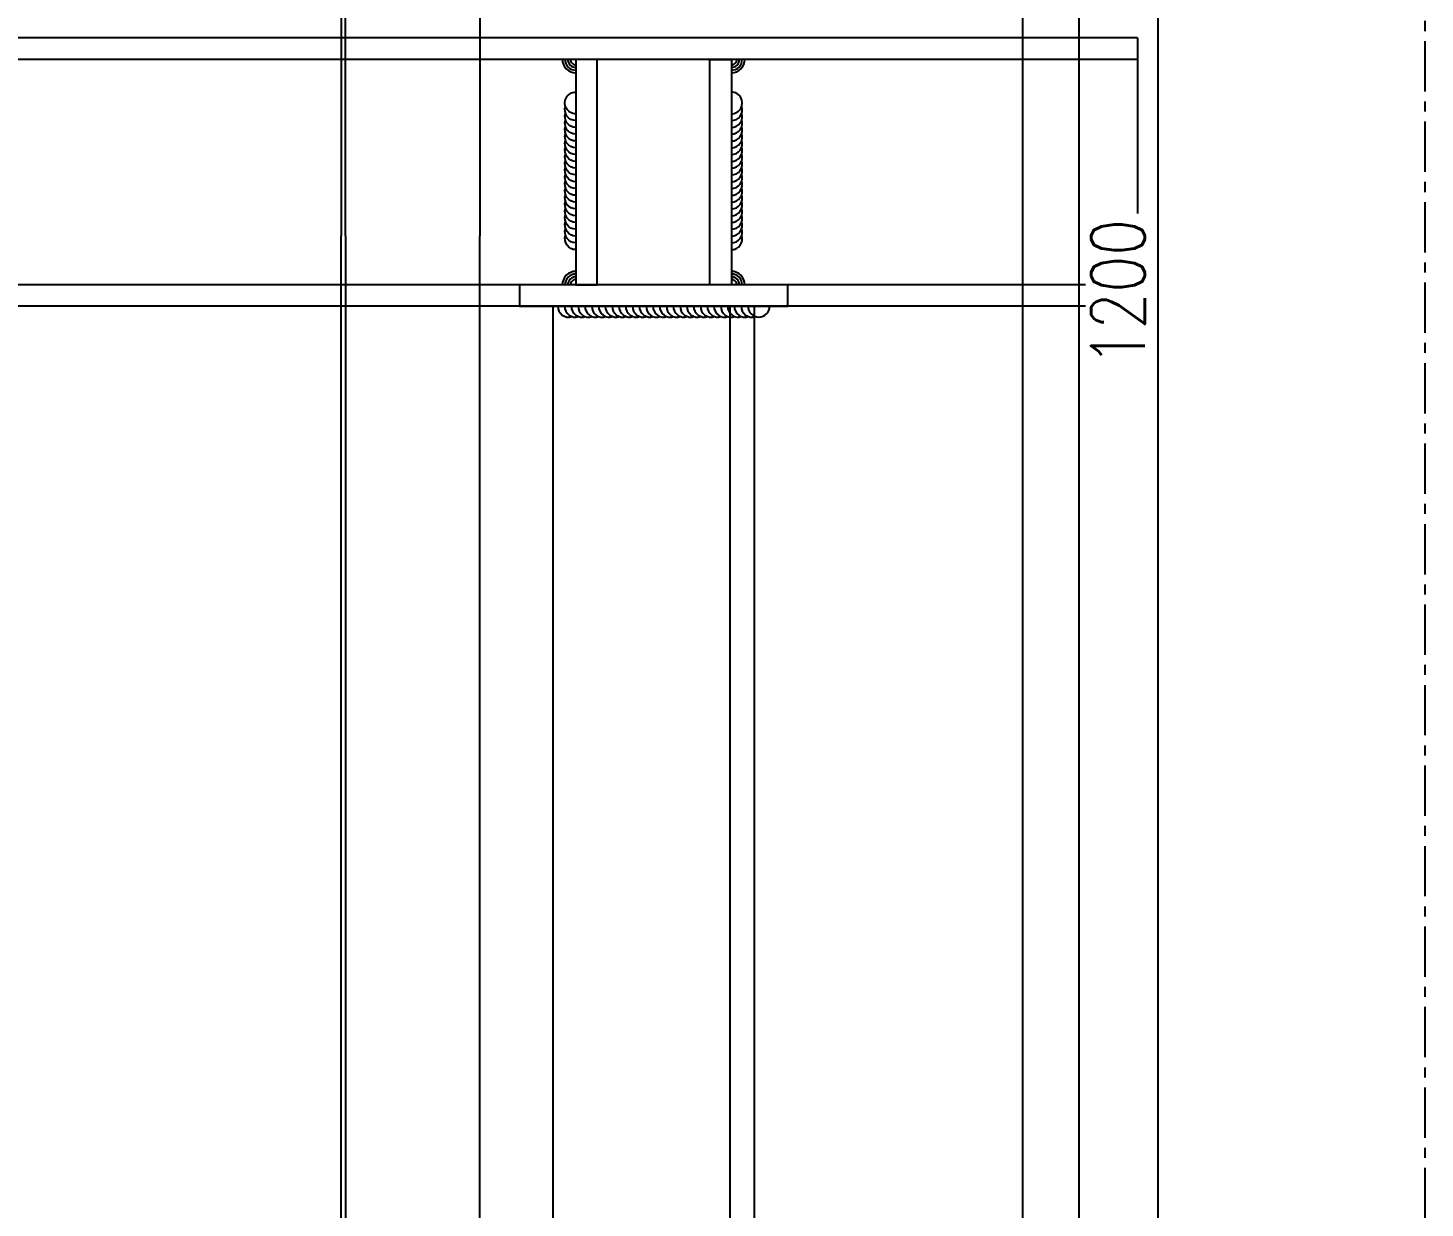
# Model space of a CAD drawing. Extents: x -3378 to 102197, y -3799 to 48702.
# Drawn here: x 58830 to 59351, y 13057 to 13497 of the extents above; entities that cross this region are included whole.
import ezdxf

# ---------------------------------------------------------------- set-up
doc = ezdxf.new("R2010")
doc.units = 0
doc.linetypes.add('CENTER', pattern=[2, 1.25, -0.25, 0.25, -0.25])
for name, color, linetype in [('24WELD', 55, 'Continuous'), ('BCM-BKP', 6, 'Continuous'), ('BCM-GAK', 9, 'Continuous'), ('DIM', 173, 'Continuous'), ('GM_SECT_15', 15, 'Continuous'), ('中心線 CENTER', 6, 'CENTER'), ('結構體 STRUCTURAL', 154, 'Continuous'), ('視覺模型鋁擠型暫替', 4, 'Continuous'), ('鐵件 STEEL', 20, 'Continuous')]:
    doc.layers.add(name, color=color, linetype=linetype)
doc.styles.add('GM_ANNO_TEXT', font='simplex.shx', dxfattribs={"width": 0.8})
doc.dimstyles.new('GM_DIM', dxfattribs={"dimscale": 0, "dimtxt": 20, "dimasz": 10, "dimexe": 5, "dimexo": 5, "dimgap": 5, "dimtad": 1, "dimdec": 0, "dimdsep": 46, "dimtxsty": 'GM_ANNO_TEXT', "dimblk": 'ARCHTICK', "dimcen": 0, "dimclrd": 4, "dimclre": 4, "dimclrt": 10, "dimadec": 0, "dimazin": 2, "dimtfac": 1, "dimtdec": 0, "dimtix": 1, "dimtofl": 0, "dimtmove": 2, "dimatfit": 3, "dimfxl": 1.5, "dimarcsym": 1})

# ---------------------------------------------------------------- blocks, each defined once
blk = doc.blocks.new('*U610')
for centre, end in [((-73.96, 2.4), 286.3529), ((-71.46, 2.32), 286.3529), ((-68.96, 2.24), 286.3529), ((-66.47, 2.15), 286.3529), ((-63.97, 2.07), 286.3529), ((-61.47, 1.99), 286.3529), ((-58.97, 1.91), 286.3529), ((-56.47, 1.83), 286.3529), ((-53.97, 1.75), 286.3529), ((-51.47, 1.67), 286.3529), ((-48.97, 1.59), 286.3529), ((-46.48, 1.51), 286.3529), ((-43.98, 1.43), 286.3529), ((-41.48, 1.34), 286.3529), ((-38.98, 1.26), 286.3529), ((-36.48, 1.18), 286.3529), ((-33.98, 1.1), 286.3529), ((-31.48, 1.02), 286.3529), ((-28.98, 0.94), 286.3529), ((-26.49, 0.86), 286.3529), ((-23.99, 0.78), 286.3529), ((-21.49, 0.7), 286.3529), ((-18.99, 0.62), 286.3529), ((-16.49, 0.53), 286.3529), ((-13.99, 0.45), 286.3529), ((-11.49, 0.37), 286.3529), ((-9, 0.29), 286.3529), ((-6.5, 0.21), 286.3529), ((-4, 0.13), 358.1431)]:
    blk.add_arc(centre, 4, 178.1431, end)
blk = doc.blocks.new('*U611')
for centre, end in [((-0.13, -4), 88.1431), ((-0.29, -9), 16.3529), ((-0.21, -6.5), 16.3529), ((-0.53, -16.49), 16.3529), ((-0.45, -13.99), 16.3529), ((-0.37, -11.49), 16.3529), ((-0.7, -21.49), 16.3529), ((-0.62, -18.99), 16.3529), ((-0.86, -26.49), 16.3529), ((-0.78, -23.99), 16.3529), ((-1.02, -31.48), 16.3529), ((-0.94, -28.98), 16.3529), ((-1.18, -36.48), 16.3529), ((-1.1, -33.98), 16.3529), ((-1.34, -41.48), 16.3529), ((-1.26, -38.98), 16.3529), ((-1.51, -46.48), 16.3529), ((-1.43, -43.98), 16.3529), ((-1.67, -51.47), 16.3529), ((-1.59, -48.97), 16.3529), ((-1.75, -53.97), 16.3529)]:
    blk.add_arc(centre, 4, 268.1431, end)
blk = doc.blocks.new('*U612')
for centre, end in [((-0.13, -4), 88.1431), ((-0.29, -9), 16.3529), ((-0.21, -6.5), 16.3529), ((-0.53, -16.49), 16.3529), ((-0.45, -13.99), 16.3529), ((-0.37, -11.49), 16.3529), ((-0.7, -21.49), 16.3529), ((-0.62, -18.99), 16.3529), ((-0.86, -26.49), 16.3529), ((-0.78, -23.99), 16.3529), ((-1.02, -31.48), 16.3529), ((-0.94, -28.98), 16.3529), ((-1.18, -36.48), 16.3529), ((-1.1, -33.98), 16.3529), ((-1.34, -41.48), 16.3529), ((-1.26, -38.98), 16.3529), ((-1.51, -46.48), 16.3529), ((-1.43, -43.98), 16.3529), ((-1.67, -51.47), 16.3529), ((-1.59, -48.97), 16.3529), ((-1.75, -53.97), 16.3529)]:
    blk.add_arc(centre, 4, 268.1431, end)
blk = doc.blocks.new('25425')
at = {"layer": '鐵件 STEEL', "linetype": 'Continuous'}
blk.add_line((-175660.06, 302493.85, 0), (-175660.06, 302948.76, 0), dxfattribs=at)
at = {"layer": '鐵件 STEEL', "linetype": 'Continuous', "elevation": 0}
blk.add_lwpolyline([(-175651.06, 302493.85), (-175726.06, 302493.85), (-175726.06, 302948.76), (-175651.06, 302948.76)], close=True, dxfattribs=at)
blk = doc.blocks.new('_ArchTick')
at = {"color": 0, "linetype": 'ByBlock', "const_width": 0.15}
blk.add_lwpolyline([(-0.5, -0.5), (0.5, 0.5)], dxfattribs=at)
blk = doc.blocks.new('*D848')
at = {"layer": 'Defpoints', "color": 0, "ltscale": 10, "transparency": 16777216}
for p in [(59023.86, 13998.09, 0), (59251.66, 13998.09), (59041.03, 12798.09)]:
    blk.add_point(p, dxfattribs=at)
at = {"layer": 'DIM', "color": 4, "lineweight": -2, "ltscale": 10, "transparency": 16777216}
for p, q in [((59028.86, 13998.09), (59256.66, 13998.09)), ((59251.66, 12798.09), (59251.66, 13998.09)), ((59046.03, 12798.09), (59256.66, 12798.09))]:
    blk.add_line(p, q, dxfattribs=at)
at = {"layer": 'DIM', "color": 4, "lineweight": -2, "ltscale": 10, "transparency": 16777216, "xscale": 10, "yscale": 10, "zscale": 10}
for p, rotation in [((59251.66, 13998.09), 90), ((59251.66, 12798.09), 270)]:
    blk.add_blockref('_ArchTick', p, dxfattribs=dict(at, rotation=rotation))
at = {"layer": 'DIM', "color": 10, "ltscale": 10, "transparency": 16777216, "insert": (59236.66, 13398.09), "char_height": 20, "attachment_point": 5, "rotation": 90, "style": 'GM_ANNO_TEXT', "bg_fill": 3, "box_fill_scale": 1.1, "bg_fill_color": 256, "bg_fill_true_color": 13158600, "bg_fill_transparency": 0}
blk.add_mtext('1200', dxfattribs=at)

msp = doc.modelspace()

# ---------------------------------------------------------------- linework, layer by layer
for centre, radius, start, end in [((59034.61, 13484.995, 0), 5, 179.94895, 270), ((59034.61, 13484.995, 0), 4, 179.93619, 270), ((59034.61, 13484.995, 0), 3, 179.91492, 270), ((59034.61, 13484.995, 0), 2, 179.87238, 270), ((59092.61, 13484.995, 0), 2, 270, 0.12762), ((59092.61, 13484.995, 0), 3, 270, 0.08508), ((59092.61, 13484.995, 0), 4, 270, 0.06381), ((59092.61, 13484.995, 0), 5, 270, 0.05105), ((59034.61, 13401, 0), 5, 90, 180.05105), ((59034.61, 13401, 0), 4, 90, 180.06381), ((59034.61, 13401, 0), 3, 90, 180.08508), ((59034.61, 13401, 0), 2, 90, 180.12762), ((59092.61, 13401, 0), 5, 359.94895, 90), ((59092.61, 13401, 0), 4, 359.93619, 90), ((59092.61, 13401, 0), 3, 359.91492, 90), ((59092.61, 13401, 0), 2, 359.87238, 90)]:
    msp.add_arc(centre, radius, start, end)
at = {"layer": 'BCM-BKP', "elevation": 0}
msp.add_lwpolyline([(58948.792, 13419.223), (58948.792, 13526.485), (58965.592, 13526.485, 0.4142136), (58967.192, 13528.085), (58967.192, 13541.085), (58965.592, 13541.085), (58965.592, 13528.085), (58948.792, 13528.085, 0.4142136), (58947.192, 13526.485), (58947.192, 13419.223)], format="xyb", dxfattribs=at)
at = {"layer": 'BCM-BKP'}
msp.add_lwpolyline([(58948.792, 13419.223), (58948.792, 12934.686), (58965.592, 12934.686, -0.4142136), (58967.192, 12933.086), (58967.192, 12920.086), (58965.592, 12920.086), (58965.592, 12933.086), (58948.792, 12933.086, -0.4142136), (58947.192, 12934.686), (58947.192, 13419.223)], format="xyb", dxfattribs=at)
at = {"layer": 'BCM-GAK', "elevation": 0}
msp.add_lwpolyline([(58948.792, 13419.223), (58948.792, 13526.485), (58998.792, 13526.485), (58998.792, 13419.223)], dxfattribs=at)
at = {"layer": 'BCM-GAK', "const_width": 0.2, "elevation": 0}
msp.add_lwpolyline([(58998.792, 13419.223), (58998.792, 13526.485), (58982.192, 13526.485)], dxfattribs=at)
at = {"layer": 'BCM-GAK'}
msp.add_lwpolyline([(58948.792, 13419.223), (58948.792, 12934.686), (58998.792, 12934.686), (58998.792, 13419.223)], dxfattribs=at)
at = {"layer": 'BCM-GAK', "const_width": 0.2}
msp.add_lwpolyline([(58998.792, 13419.223), (58998.792, 12934.686), (58977.692, 12934.686)], dxfattribs=at)
at = {"layer": 'GM_SECT_15', "elevation": 0}
for points in [[(59034.61, 13485), (59034.61, 13400.995), (59042.61, 13400.995), (59042.61, 13485)], [(59092.61, 13485), (59092.61, 13400.995), (59084.61, 13400.995), (59084.61, 13485)], [(59013.61, 13392.995), (59113.61, 13392.995), (59113.61, 13400.995), (59013.61, 13400.995)]]:
    msp.add_lwpolyline(points, close=True, dxfattribs=at)
at = {"layer": '中心線 CENTER', "ltscale": 15}
msp.add_line((59351.111, 4443.085, 0), (59351.111, 19870.216, 0), dxfattribs=at)
at = {"layer": '結構體 STRUCTURAL'}
for p, q in [((59201.111, 18243.085, 0), (59201.111, 6179.085)), ((59222.111, 18243.085, 0), (59222.111, 6179.085))]:
    msp.add_line(p, q, dxfattribs=at)
at = {"layer": '視覺模型鋁擠型暫替', "linetype": 'Continuous'}
for p, q in [((59243.908, 13492.995, 0), (56183.708, 13492.995, 0)), ((59243.908, 13492.995, 0), (59243.908, 13392.995, 0)), ((59243.908, 13484.995, 0), (56175.707, 13484.995, 0)), ((59243.908, 13400.995, 0), (56177.168, 13400.995, 0)), ((59243.908, 13392.995, 0), (56176.599, 13392.995, 0))]:
    msp.add_line(p, q, dxfattribs=at)

# ---------------------------------------------------------------- block references
msp.add_blockref('25425', (234752.174, -289555.769, 0))
at = {"layer": '24WELD', "yscale": 1.012500000000001, "zscale": 1.012500000000001}
for name, p, xscale, rotation in [('*U612', (59034.61, 13472.821, 0), -1.012500000000001, 358.1430628016458), ('*U611', (59092.61, 13472.821, 0), 1.012500000000001, 1.85693719835422), ('*U610', (59106.86, 13392.995, 0), 1.012500000000001, 1.85693719835422)]:
    msp.add_blockref(name, p, dxfattribs=dict(at, xscale=xscale, rotation=rotation))

# ---------------------------------------------------------------- next in the draw order: dimensions: what is measured, and where the dimension line sits
at = {"layer": 'DIM', "ltscale": 10}
dim = msp.add_linear_dim(base=(59251.659, 13998.085), p1=(59041.029, 12798.086), p2=(59023.86, 13998.085, 0), angle=90, dimstyle='GM_DIM', override={"dimscale": 1, "dimfxl": 10, "dimtfill": 1, "dimtfillclr": 1}, dxfattribs=at)
dim.commit()
dim.dimension.update_dxf_attribs({"geometry": '*D848', "text_midpoint": (59236.659, 13398.085)})

doc.saveas('drawing.dxf')
